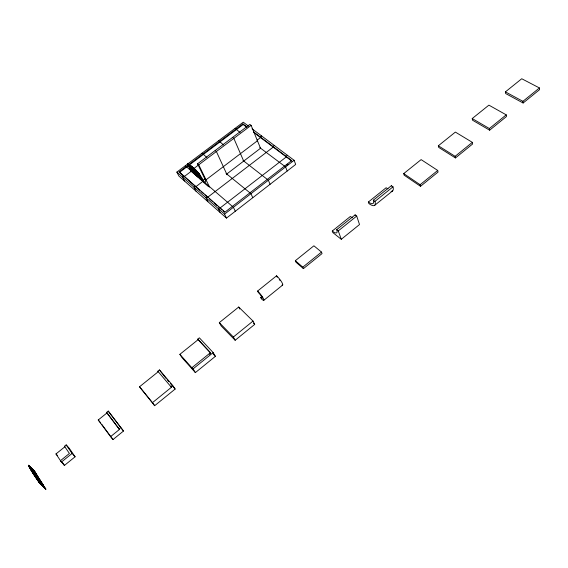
<?xml version="1.0" encoding="UTF-8"?>
<svg xmlns="http://www.w3.org/2000/svg" width="568" height="568" viewBox="0 0 568 568"><rect width="100%" height="100%" fill="white"/><g stroke="black" fill="none" stroke-linecap="round" stroke-linejoin="round"><path stroke-width="0.85" d="M191.395 169.406L191.821 169.548M192.041 168.185L191.608 168.043L192.027 168.242M194.327 171.508L194.362 171.941M194.242 171.735L194.632 171.763M195.385 172.679L196.052 173.176M196.72 172.203L196.137 171.898M199.936 175.519L199.893 175.114M190.628 166.374L190.876 166.147A2.748 0.561 52.9 0 1 192.304 167.368M190.763 166.53L190.997 166.317A2.52 0.511 52.9 0 1 192.304 167.446M199.006 175.796L198.623 175.555L198.906 176.25M192.374 169.52L192.282 169.718A2.556 0.518 52.9 0 0 193.141 171.451L193.972 172.53A2.741 0.554 52.9 0 0 195.392 173.758L195.584 173.247M193.603 168.923L193.851 168.696A2.762 0.568 52.9 0 1 195.293 169.931L196.443 171.607M193.78 170.237L193.865 170.052A2.35 0.483 52.9 0 0 193.077 168.447L192.261 167.475A2.52 0.511 52.9 0 0 190.954 166.353L190.805 166.374M198.537 176.307L198.587 176.144A2.563 0.525 52.9 0 0 197.735 174.411L196.464 172.842M188.413 164.684L188.37 165.075M191.203 168.341L191.125 167.794M192.651 171.273L192.58 170.727M192.751 171.103L191.934 170.904M197.039 172.033L197.465 173.311M201.008 178.7L201.484 178.416M43.338 486.513L43.736 486.677M43.637 486.797L43.516 486.258M43.487 486.599L43.338 485.91M37.907 479.584L37.85 480.024M33.959 472.576L35.024 473.343L34.96 472.782M31.772 468.664L31.907 469.303M29.224 466.051L29.756 467.336M179.871 354.333L192.289 368.22L191.948 367.681L210.451 352.685L197.799 339.11L199.375 337.839L213.17 352.586L215.393 356.342L195.385 372.601L181.888 357.499L179.871 354.333L198.125 339.664L197.799 339.11M44.666 487.72L33.171 470.197C22.89 458.404 32 472.008 35.748 474.273L35.969 474.095M209.407 354.347L210.778 353.232M119.06 428.932L120.75 427.562L108.239 411.09L106.578 412.425L119.465 429.436L110.582 436.643L113.004 439.561L123.512 431.02L108.239 411.09M172.693 385.423L171.053 386.751L171.415 387.284L152.472 402.655L154.673 405.694L175.15 389.052L172.693 385.423L159.452 369.931L157.833 371.231L158.195 371.763L139.522 386.772L154.673 405.694M195.385 372.601L193.049 368.909L213.17 352.586M420.512 186.304L420.114 184.721L437.715 170.443L421.122 159.615L403.727 173.595L404.146 175.171L420.512 186.304L438.07 172.047L437.715 170.443M455.451 157.947L455.117 156.328L472.342 142.355L455.366 132.088L438.34 145.777L438.688 147.389L455.451 157.947L472.64 143.988L472.342 142.355M489.644 130.186L489.375 128.538L506.237 114.857L488.899 105.144L472.221 118.549L472.512 120.189L489.644 130.186L506.471 116.525L506.237 114.857M523.121 103.007L522.915 101.331L539.423 87.941L521.736 78.746L505.406 91.874L505.634 93.542L523.121 103.007L539.6 89.63L539.423 87.941M41.67 483.602L36.281 478.242L39.76 483.261L45.745 489.254L34.577 471.149L28.4 465.362A34.47 3.664 52.8 0 0 39.788 483.354L40.008 483.176A34.463 3.656 52.8 0 1 28.62 465.185M235.166 340.267L233.37 337.009L253.023 321.069L238.702 307.039L219.312 322.631L221.137 325.89L235.166 340.267L254.72 324.378L253.023 321.069M263.772 300.33L282.63 285.093M303.418 268.636L322.063 253.576L321.481 252.078L313.898 245.795L295.332 260.712L295.956 262.189L303.418 268.636L302.801 267.159L295.332 260.712M341.276 239.298L359.516 224.545L356.711 216.053L355.128 214.853L336.703 229.671A11.062 3.074 51 0 1 332.252 231.041L332.805 232.553L341.276 239.298L338.265 230.906L336.703 229.671M39.76 483.261L45.965 489.076M41.556 483.418L36.331 477.83L33.029 473.293L36.111 478.007L42.6 484.128L41.791 483.716M41.677 483.538L42.266 484.121M64.418 465.433L75.104 456.786L69.225 448.237L66.186 444.893L64.482 446.256L69.41 453.456L60.393 460.74L64.418 465.433L62.487 462.544M36.089 474.216C37.367 476.907 34.691 469.842 33.285 470.318M338.265 230.906L356.711 216.053M374.951 201.37L392.992 186.844L391.366 185.701L373.346 200.199A10.941 3.557 50.8 0 1 368.376 202.009L368.859 203.557A13.376 4.345 50.8 0 0 374.951 201.37L373.346 200.199M36.082 474.273L30.416 469.005C33.306 474.081 39.625 478.171 42.486 483.943M36.203 474.394L36.572 475.16L30.58 468.706L28.819 465.448M374.688 205.325L392.587 190.891M282.069 285.072A6.788 1.377 51.2 0 0 281.714 282.118A6.788 1.377 51.2 0 0 276.566 275.799L257.595 291.05A6.83 1.221 51.3 0 1 263.453 298.683A6.83 1.221 51.3 0 1 261.415 298.882L260.726 297.469L262.068 296.389M39.093 478.945L38.347 478.505M39.348 479.527L36.792 474.983M39.682 479.534L32.916 473.116L30.416 469.005M61.323 462.139L72.072 453.456L66.186 444.893M302.801 267.159L321.481 252.078M332.252 231.041L350.413 216.444A11.005 3.316 50.9 0 0 352.458 217.757M368.376 202.009L386.148 187.724A10.884 3.784 50.7 0 0 388.022 188.832M34.577 471.149L28.4 465.362M60.393 460.74L60.84 461.223L55.969 453.946L64.93 446.746L64.482 446.256M110.582 436.643L98.236 419.972L106.983 412.936L106.578 412.425M37.822 477.425L36.92 476.808M248.628 126.224L243.267 122.205L176.854 172.104L178.87 176.03L226.476 218.105L295.687 164.443L294.118 160.297L252.036 128.773M286.698 165.181L287.997 164.173M226.476 218.105L224.559 214.129L294.118 160.297M287.422 155.277L286.066 156.328L286.3 156.931L219.958 208.08L219.674 207.498L218.268 208.584L220.199 212.56M274.33 145.472L272.988 146.501L273.222 147.098L207.654 197.274L205.005 194.945M226.717 174.049L260.513 148.269L251.12 125.358L249.849 124.406L197.55 163.804L204.821 178.785L206.028 179.822L257.439 140.757M251.12 125.358L190.954 170.698L202.655 180.738L205.382 178.664M261.628 135.958L260.3 136.966L260.542 137.562L257.055 140.211M199.609 174.71C186.29 159.154 206.106 181.064 203.024 181.256L195.726 186.794L195.442 186.219L194.064 187.262L196.045 191.21M199.29 177.117L196.251 174.774L192.978 167.645L196.024 170.45L199.29 177.117L193.361 172.36L196.564 175.54L193.361 172.36M196.173 170.62L199.411 177.216C192.673 172.665 198.814 175.136 199.546 178.118M199.482 177.358L202.378 180.553L199.482 177.358L202.023 179.829M199.837 178.089L195.853 170.585L192.808 167.773M199.9 178.835L203.024 181.256M199.24 177.344L202.123 179.552L199.411 177.216M198.353 177.223L191.366 171.188L184.16 176.627L183.869 176.052L182.506 177.081L184.508 181.014M193.177 172.118C192.161 171.841 184.011 160.268 189.918 165.536L193.177 172.118L190.692 169.704M193.248 172.26L190.592 169.974L193.603 172.984L193.461 172.09L196.308 174.539L193.29 172.218L190.003 165.565C195.236 167.468 194.611 175.413 199.723 177.983M196.855 175.512L196.322 174.916M199.702 190.287L179.105 171.877L242.919 123.909L246.718 126.763M179.403 172.452L243.168 124.498L246.966 127.353M189.918 165.536L193.894 172.956M190.003 165.565L192.857 167.546M35.038 474.493L34.108 474.415M34.4 474.529L34.272 474.628A3.394 0.369 52.7 0 0 35.628 476.815L36.089 477.546M40.676 483.908L40.747 483.602M34.087 472.484L34.172 472.995M31.432 470.254L31.993 470.347M41.436 483.226C40.612 481.834 40.051 482.395 40.832 481.991A3.38 0.369 52.8 0 0 39.426 479.782L37.914 477.901L38.439 478.561M37.381 477.631L37.758 477.787M36.288 475.956L36.118 475.366M33.264 472.115L32.894 471.774L33.192 472.072M32.923 471.539L32.944 471.916M33.327 470.95L33.484 471.419M30.963 468.394L30.715 467.762M191.948 168.419L191.913 167.979M190.671 166.204L190.834 166.175A2.748 0.561 52.9 0 1 192.261 167.404L192.701 167.929M193.645 168.753L193.809 168.731A2.762 0.568 52.9 0 1 195.25 169.96M193.78 168.93L193.929 168.909A2.535 0.518 52.9 0 1 195.25 170.038L195.648 170.528M192.332 169.548L193.439 170.109M193.823 170.201L193.397 170.144M195.463 173.531L195.321 173.552A2.513 0.511 52.9 0 1 194.015 172.431M188.249 164.557L189.066 165.011M189.705 167.496L191.246 168.313M192.573 171.082L192.161 171.003M201.462 178.799L200.618 178.324M192.098 168.433L191.736 168.163M199.801 175.448L198.715 174.106L199.318 174.916M195.669 172.814L195.825 172.864M198.672 175.547L199.049 175.768M192.609 169.704L192.417 169.875A2.343 0.476 52.9 0 0 193.205 171.465A2.343 0.476 52.9 0 1 192.46 169.846M193.794 170.4L192.744 169.647M193.496 170.308L194 170.208A2.563 0.525 52.9 0 0 193.141 168.462A2.52 0.511 52.9 0 1 193.951 170.201M188.399 164.55L189.364 165.359L188.959 164.912M197.153 172.061L198.189 172.857L197.735 172.438M505.406 91.874L522.915 101.331M34.762 473.002L34.115 471.518M35.117 473.243L34.612 472.938M32.362 470.602L32.717 470.844L31.765 470.006M31.936 468.756L31.581 468.508L32.518 470.19L31.829 469.118M472.221 118.549L489.375 128.538M40.427 482.005L40.733 482.012A3.38 0.369 52.8 0 0 39.37 479.825L40.839 482.267L39.753 481.337M187.93 164.131L190.088 165.402M40.733 483.858L40.612 483.396M40.42 483.68L40.939 483.979M34.534 474.692L34.797 475.672M35.024 474.756L34.541 474.372M34.783 474.685L35.18 474.969M31.694 470.077L31.268 470.063A3.38 0.369 52.7 0 0 32.66 472.256L34.179 474.152M438.34 145.777L455.117 156.328M403.727 173.595L420.114 184.721M253.456 131.826L291.675 160.545L224.964 212.134L179.105 171.877M253.704 132.422L291.909 161.149M191.437 169.207L192.552 170.499M235.102 128.34L240.079 132.543M259.874 147.673L285.576 166.907L287.188 171.032M197.408 172.189L197.841 172.53M190.102 167.617L190.841 168.192M192.289 171.117L191.21 170.038L191.608 170.528M201.051 178.664L199.176 176.641M232.589 137.406L233.846 138.386L243.7 161.099M218.659 140.694L223.572 144.982M243.061 160.488L268.366 180.226L270.063 184.309M215.158 150.541L216.394 151.542L227.058 174.781M202.059 153.168L206.908 157.542M226.085 173.432L250.971 193.681L252.76 197.728M197.55 163.804L198.764 164.834L209.564 187.12M195.697 171.16L195.797 171.522M191.515 169.612L191.963 169.704M196.535 173.879L196.272 173.283M190.763 169.846L193.418 172.132M185.296 165.757L233.405 207.277L235.28 211.282M203.358 182.186L208.612 186.716M201.029 191.451L203.678 193.78M209.599 198.977L212.837 201.825M214.129 202.961L217.366 205.801M218.666 206.944L221.939 209.819M223.259 210.976L224.58 212.141M176.854 172.104L224.559 214.129M43.14 486.243L43.544 486.549L43.005 485.498L43.409 486.094M43.083 486.286L43.523 486.662M37.85 479.633L38.297 480.01M34.506 472.768L34.946 473.144M40.136 481.742L40.626 482.168M32.106 470.368L32.546 470.744M34.407 473.307L34.243 472.519L34.818 472.959M34.392 474.486L35.656 475.885L35.131 475.224M37.403 479.023L37.829 479.314L37.595 478.852M29.344 466.2L29.785 466.576M32.191 468.99L31.588 468.792M36.977 476.765L37.914 477.688L36.487 475.203M37.566 477.681L37.31 477.383L37.729 478.086L37.424 477.809M31.552 469.871L32.127 470.496M34.726 473.08L34.236 472.654L34.35 473.35M32.837 471.816L33.086 471.83M36.366 475.665L36.061 475.409L36.963 476.907M198.835 175.065L199.957 176.243M198.864 175.164L199.588 175.839M200.724 178.416L199.9 177.599M196.507 172.814L195.74 172.09L196.542 172.928M191.53 170.464L191.977 170.876M196.457 172.147L195.839 171.493M196.279 172.054L196.706 172.26L196.386 171.508M194.426 171.642L194.767 172.069M253.477 323.156L254.72 324.378M219.312 322.631L233.37 337.009M41.428 483.744L41.734 484.035L41.322 483.517M41.507 483.893L41.265 483.56M40.64 483.51L39.753 482.445M38.39 478.93L38.588 479.3M36.487 477.574L36.842 477.865M39.81 481.288L40.193 481.692M37.012 478.611L37.58 479.165L37.474 478.732M29.628 466.456L29.87 466.768L29.167 466.094L29.493 466.889M34.556 472.945L35.102 473.485M34.158 473.96L34.655 474.55M37.999 478.043L37.445 477.503L37.595 477.887M34.101 474.01L34.598 474.6L34.165 474.642A3.394 0.369 52.7 0 0 35.571 476.857L36.664 478.149L36.089 477.496M34.712 474.777L35.266 475.324M41.038 482.757L40.534 482.275L40.626 482.693M38.638 480.372L38.134 479.882L39.469 481.38M42.742 485.924L43.246 486.414L42.344 485.462M40.846 484.035L36.501 478.064M55.969 453.946L57.56 455.642M32.262 470.489L30.09 467.755M212.993 353.779L215.393 356.342M198.125 339.664L210.174 352.586M32.085 468.82L32.525 469.345M32.028 468.863L32.475 469.388M198.154 172.757L198.963 173.68M198.111 172.793L198.559 173.261M198.14 174.184L198.878 175.029M199.56 175.746L200 176.208M198.466 174.667L198.906 175.129M189.378 165.231L190.855 167.127L190.479 166.623M189.336 165.26L189.769 165.721M195.3 171.685L195.775 172.196M196.5 172.956L197.671 174.39M193.645 168.888A2.57 0.525 52.9 0 0 194.504 170.641L195.733 172.232M199.013 175.654L199.489 176.328M191.65 168.156L191.167 167.482M194.59 171.799L195.2 172.573M189.172 166.232L188.555 165.487M198.97 175.682L199.531 176.3M189.215 166.346L188.64 165.536M191.736 169.463L192.509 170.528M72.072 453.456L75.104 456.786M191.948 367.681L193.049 368.909M39.81 482.445L40.285 482.949M32.291 470.68L32.049 470.354L32.234 470.73M38.418 479.115L38.006 478.575M34.975 473.385L35.55 473.996M35.053 473.527L35.493 474.046M33.654 473.492L34.236 474.11M39.313 480.819L39.888 481.437L39.348 480.918M36.622 478.05L37.772 479.364L37.339 478.526M36.572 478.093L37.154 478.717M42.401 485.413L42.877 486.023M39.938 483.077L40.47 483.638M165.955 378.288L159.452 369.931M167.099 379.63L168.824 381.653M170.549 383.67L175.15 389.052M157.833 371.231L171.415 387.284M32.454 469.211L33.349 470.347M32.397 469.253L32.923 469.807M31.368 469.537L31.893 470.098M40.903 482.665L41.379 483.269M38.503 480.279L39.036 480.84M198.516 173.29L199.226 174.198M199.964 176.179L201.051 177.656M197.756 173.758L197.416 173.219L198.509 174.696M199.546 177.145L199.943 177.628M189.726 165.757L190.095 166.197M191.21 170.102L190.408 169.157M98.236 419.972L100.664 422.919M139.522 386.772L152.472 402.655M194.902 171.195L195.342 171.728M196.542 174.532L196.982 175.058A2.748 0.561 52.9 0 0 198.417 176.293M198.828 174.312L199.794 175.32L199.56 174.617M196.052 173.098L196.45 173.716M189.037 166.161L188.697 165.714M191.906 169.654L192.062 169.91M29.997 466.875L30.367 467.393M34.208 472.434L33.817 471.98M32.199 470.631L32.624 471.177L32.468 470.851M36.742 477.809L37.176 478.362M41.365 483.616L40.931 483.07M35.507 473.904L36.473 475.26A3.365 0.362 52.7 0 1 37.864 477.447M35.45 473.946L36.018 474.585M35.67 475.743L36.707 477.07M33.753 473.542L31.659 470.567M35.614 475.785L36.132 476.474M39.362 480.776L37.893 478.867M38.837 480.223L39.405 480.876M120.75 427.562L123.512 431.02M32.866 469.857L33.753 470.957M30.935 468.998L31.46 469.587M41.862 483.766L41.393 483.127L42.721 485.015M42.444 485.512L40.314 482.537M39.561 482.48L40.037 483.127M39.504 482.53L39.98 483.169M33.874 472.001L33.626 471.71L34.037 472.228M37.019 478.036L37.431 478.597M41.095 483.347L40.335 482.076M40.229 482.992L40.562 483.446M106.983 412.936L119.465 429.436M35.961 474.628L37.765 477.468M36.132 476.431L36.65 477.113M38.368 479.541L38.83 480.272M33.342 470.297L34.243 471.532M30.523 468.373L30.942 469.047M41.862 483.716L42.28 484.39M39.462 481.33L40.385 482.594M39.405 481.38L41.066 483.758M41.975 484.923L41.123 483.716M38.198 480.727L39.561 482.53M39.029 481.941L39.504 482.58M101.693 424.303L113.004 439.561M198.928 173.709L199.29 174.22M197.735 173.709L198.097 174.22M190.138 166.161L190.5 166.672M190.805 169.633L190.138 168.646M192.737 167.901L193.099 168.49M194.945 171.167L194.568 170.656A2.364 0.483 52.9 0 1 193.78 169.051L193.972 168.873A2.535 0.518 52.9 0 1 195.293 170.002M196.216 173.993L196.585 174.497M196.145 173.971L196.94 175.093A2.748 0.561 52.9 0 0 198.374 176.328L198.63 176.115A2.563 0.525 52.9 0 0 197.778 174.376A2.35 0.483 52.9 0 1 198.495 175.952L198.253 176.151A2.52 0.518 52.9 0 1 196.94 175.022M36.657 477.056L37.126 477.787M36.608 477.106L37.048 477.724M37.836 478.909L38.361 479.598M32.319 471.61L32.759 472.228A3.38 0.369 52.7 0 1 31.325 470.02L31.268 469.793M35.23 476.204L35.614 476.871M33.775 470.915L34.186 471.575M42.295 484.341L43.161 485.555M30.565 468.38L29.706 467.187M38.709 481.323L39.121 481.898M39.824 480.386L40.491 481.437M33.512 471.419L33.718 471.788M36.423 476.154L36.04 475.622M30.58 467.563L30.814 468.096M40.761 482.899L40.364 482.168M37.183 477.745L37.971 478.93M37.097 477.681L37.921 478.98M34.172 471.475L34.563 472.143M42.706 484.916L43.104 485.597M29.657 467.23L30.104 467.855M38.255 480.677L38.66 481.366M35.173 476.247L34.563 475.146M189.897 168.213L190.514 169.143M200.667 177.152L200.958 177.599M198.857 176.158L199.198 176.698L198.814 176.186M196.024 171.039L196.592 171.998M195.797 173.432L196.173 174.021L195.427 172.644M195.087 172.395L195.442 173.041M191.025 167.255L190.869 167.084M199.467 176.286L199.538 176.499M42.6 484.128L45.035 488.487L33.384 470.027M33.505 470.141L45.745 489.254M30.679 467.989L30.963 468.096M34.52 471.994L34.861 472.626M37.95 480.18L38.354 480.784M37.893 480.223L38.297 480.826M29.415 466.697L29.813 467.286M37.353 477.553L37.545 477.929M33.391 471.206L33.583 471.582M34.265 473.144L34.946 474.344M34.208 473.194L34.982 474.543M33.171 471.873L32.788 471.341L33.242 472.022M31.893 471.085L31.488 470.212M190.223 168.703L189.819 167.745M190.763 167.07L191.253 167.922M197.174 172.778L197.508 173.275M198.949 176.215L198.516 175.427M199.517 174.653L199.794 175.192M201.093 177.628L201.335 178.061M201.001 177.564L201.292 178.096M195.853 173.524L195.619 173.162M195.69 173.24L195.456 172.771M238.702 307.039L239.739 309.027M43.466 486.052L43.658 486.435M34.783 472.441L35.046 472.995M37.758 479.797L38.028 480.372M32.39 470.048L32.653 470.602M32.333 470.091L32.568 470.631M34.861 474.138L35.138 474.734M191.366 171.188L187.759 163.925A28.073 5.644 52.7 0 1 199.453 173.957L199.219 174.092A28.073 5.637 52.7 0 0 187.589 164.053L191.196 171.316L202.854 181.384L199.283 174.085L201.952 179.687M207.938 201.718L205.978 197.756L207.37 196.691L207.654 197.274M192.687 167.674L196.137 174.674M257.595 291.05L258.291 292.484A4.345 0.774 51.3 0 1 262.018 297.341A4.345 0.774 51.3 0 1 260.726 297.469M276.566 275.799L277.234 277.255M194.142 171.543L194.32 171.969M190.869 166.772L191.025 167.148M190.983 167.184L190.671 166.339M195.293 172.743L195.541 173.283M195.25 172.771L195.605 173.574M189.748 167.858L189.96 168.341M188.285 164.919L188.505 165.409M192.659 170.883L192.438 170.4L192.58 170.996M190.99 167.468L191.21 167.951M242.919 123.909L243.168 124.498M197.025 172.423L197.245 172.906M201.221 177.962L201.441 178.451M32.703 470.56L32.561 470.382M201.356 178.288L201.484 178.7M193.035 168.476A2.35 0.483 52.9 0 1 193.823 170.081M192.374 169.69A2.513 0.511 52.9 0 0 193.219 171.401L194.015 172.502A2.741 0.554 52.9 0 0 195.435 173.73M198.296 176.123A2.52 0.518 52.9 0 1 196.982 174.987M204.821 178.785A9.983 2.059 52.8 0 1 202.655 180.738M355.128 214.853A11.005 3.316 50.9 0 1 355.348 215.641M279.236 279.449A4.324 0.873 51.2 0 1 279.506 279.804M279.768 280.159A4.324 0.873 51.2 0 1 279.896 280.336M391.366 185.701A10.884 3.784 50.7 0 1 391.437 185.977M392.992 186.844A13.305 4.629 50.7 0 1 392.282 191.089M392.105 191.16A13.305 4.629 50.7 0 1 391.068 191.288"/></g></svg>
